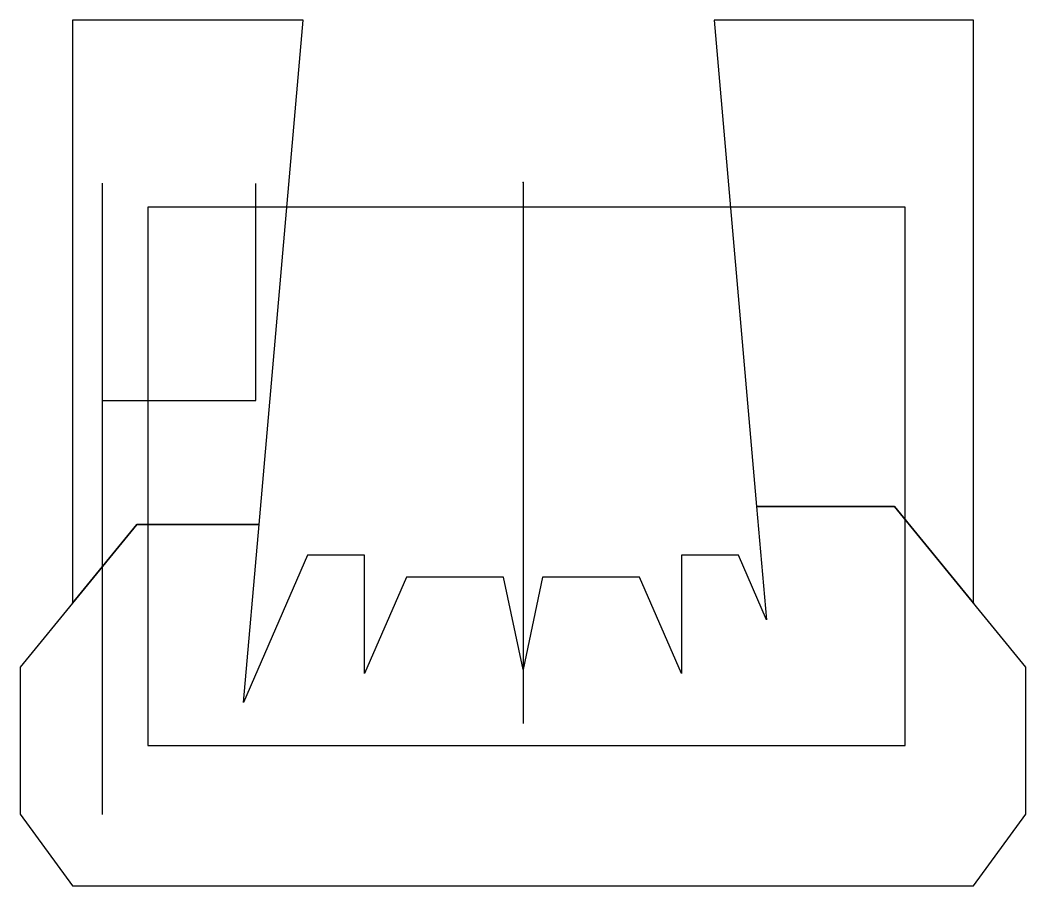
# Model space of a CAD drawing. Header units: millimetres. Extents: x -28.1 to 27.7, y -39 to 9.
import ezdxf

# ---------------------------------------------------------------- set-up
doc = ezdxf.new("R2010")
doc.units = ezdxf.units.MM
doc.layers.get('0').update_dxf_attribs({"linetype": 'CONTINUOUS'})

msp = doc.modelspace()

# ---------------------------------------------------------------- linework, layer by layer
for p, q in [((-0.169, 0.048), (-0.169, -29.952)), ((-23.5, -35), (-23.5, 0)), ((-15, -12.037), (-15, -0.012)), ((-23.5, -12.037), (-15, -12.037))]:
    msp.add_line(p, q)
for points in [[(-25.169, 9.048), (-25.169, -23.28), (-21.603, -18.921), (-14.811, -18.921), (-12.364, 9.048)], [(12.791, -17.921), (20.447, -17.921), (24.831, -23.28), (24.831, 9.048), (10.432, 9.048)], [(-20.982, -31.161), (21.032, -31.161), (21.032, -1.316), (-20.982, -1.316)], [(-14.811, -18.921), (-21.603, -18.921), (-28.07, -26.825), (-28.07, -34.983), (-25.169, -38.952), (24.831, -38.952), (27.731, -34.983), (27.731, -26.825), (20.447, -17.921), (12.791, -17.921), (13.34, -24.197), (11.78, -20.61), (8.622, -20.61), (8.622, -27.177), (6.302, -21.842), (0.905, -21.842), (-0.169, -26.952), (-1.244, -21.842), (-6.64, -21.842), (-8.96, -27.177), (-8.96, -20.61), (-12.119, -20.61), (-15.674, -28.784)]]:
    msp.add_lwpolyline(points, close=True)
msp.add_point((-0.169, 0.048))

doc.saveas('drawing.dxf')
